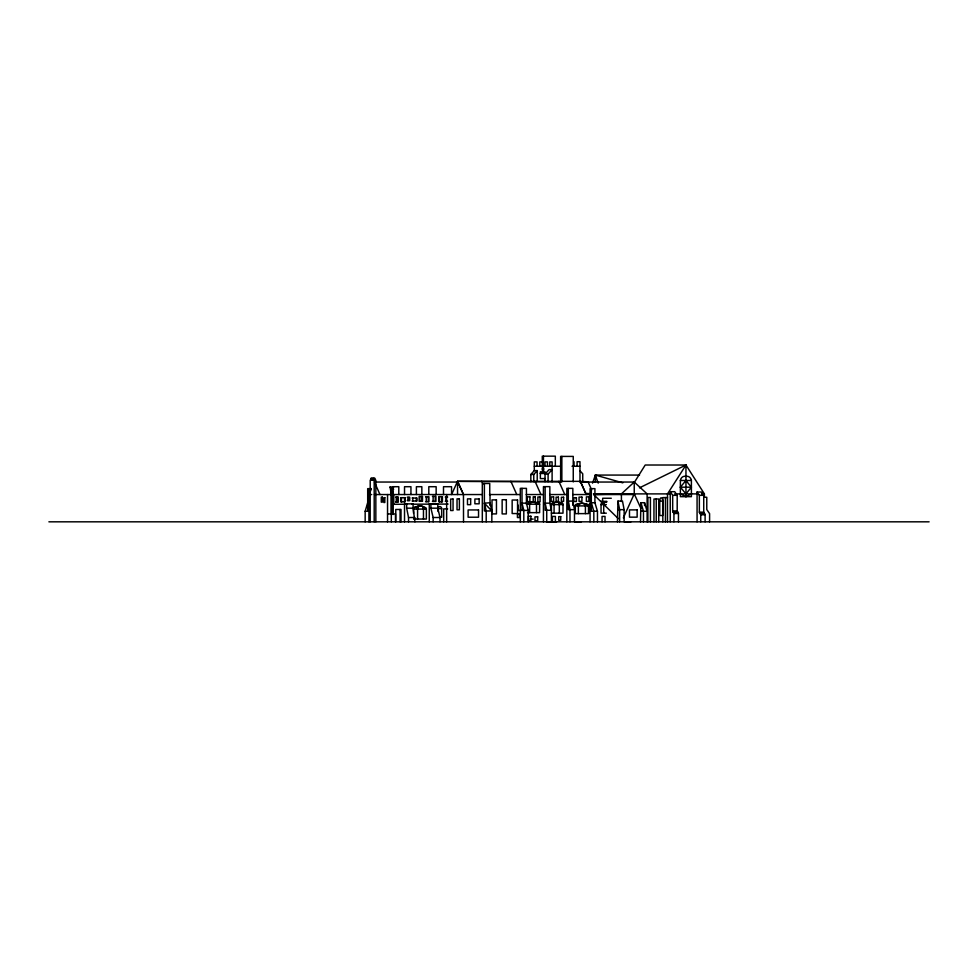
<?xml version="1.0" encoding="UTF-8"?>
<svg xmlns="http://www.w3.org/2000/svg" width="978" height="978" viewBox="0 0 978 978"><rect width="100%" height="100%" fill="white"/><g stroke="black" fill="none" stroke-linecap="round" stroke-linejoin="round"><path stroke-width="1.47" d="M617.436 521.824L617.962 501.091L622.485 501.091L624.135 509.66L624.135 521.824M640.492 521.824L640.945 502.716L644.563 502.716L647.081 511.249M602.534 501.335L602.705 498.254L611.299 498.254M365.161 521.824L365.161 511.249L367.691 502.716M592.534 483.144L595.37 475.076L639.526 475.076M371.383 489L368.926 494.55L371.689 494.55M623.365 517.827L634.245 493.89L634.245 482.044L584.575 482.044M634.233 482.594L645.211 465.015L685.957 465.015L704.392 493.89L704.392 497.264M680.37 493.89L685.957 496.665L685.957 465.015L667.509 493.89L667.509 521.824M691.397 487.191L685.957 493.89L680.37 487.191L685.957 480.491L691.397 487.191L680.37 487.191M530.834 481.641L530.834 474.464L534.294 470.589L534.294 461.897L537.069 461.897L537.069 466.261M533.768 481.641L533.768 474.464L537.215 470.589L534.294 470.589M548.096 474.134L552.105 469.623L549.061 469.623L545.052 474.134L548.096 474.134L548.096 481.677M685.957 496.665L691.397 493.89M639.478 487.851L685.957 465.015M486.2 521.824L486.2 510.956L484.391 503.181L490.027 502.753L491.836 510.956L491.836 521.824M587.741 494.012L590.785 493.927M618.328 518.67L593.683 494.55L621.397 493.89L634.245 482.044L647.106 493.89L647.106 521.824M575.443 521.824L581.384 521.763M625.089 521.824L631.018 521.763M405.833 504.245L393.07 504.306L393.755 504.306L393.755 494.55M411.872 504.22L448.12 504.061M703.732 512.166L699.356 512.166L700.749 514.538L705.114 514.514L703.732 512.166L703.732 495.32L701.434 492.02L697.07 492.02L699.356 495.32L699.356 512.166L700.749 514.514L705.114 514.514L705.114 521.824M542.179 461.897L539.795 461.897L539.795 466.261M534.294 466.261L560.724 466.261M572.032 466.261L579.978 466.261M540.369 473.291L545.052 473.291M540.369 473.474L545.052 473.474M530.834 474.464L533.768 474.464M545.052 478.584L540.369 478.584L540.369 471.812L545.052 471.812L545.052 481.677M680.37 480.491L691.397 480.491L691.397 496.665L680.37 496.665L680.37 480.491A4.976 4.45 -90 0 1 685.957 476.42A4.914 4.401 -90 0 1 691.397 480.491M374.452 482.044L458.315 482.044M390.075 486.983L393.657 486.983L391.31 489.244L391.31 494.55L390.075 486.983L391.31 489.244L393.657 489.244M371.347 488.645L367.691 488.645L367.691 511.249L365.173 511.249M670.236 521.824L670.236 491.689L674.747 491.689L677.192 495.32L677.192 510.932L678.451 513.364L678.451 521.824M593.389 493.89L670.37 493.89M674.661 493.89L697.167 493.89M701.507 493.89L704.392 493.89M374.452 494.55L482.313 494.55M489.465 494.55L520.308 494.55M526.188 494.55L543.438 494.55M549.648 494.55L566.837 494.55M572.839 494.55L590.064 494.55M593.683 494.55L634.209 494.55L633.915 493.89M670.236 491.689L672.681 495.32L677.192 495.32M699.356 495.32L703.732 495.32M432.435 496.347L435.919 496.347L435.919 501.445L432.435 501.445M425.564 496.751L428.951 496.751L428.951 501.702L425.564 501.702M395.564 497.093L398.303 497.093L398.303 502.069L395.564 502.069M445.234 497.081L447.679 497.081M407.239 497.301L409.721 497.301L409.721 500.589L407.239 500.589M703.695 497.264L706.776 497.264L706.776 509.55L709.588 513.633L709.588 521.824M667.509 497.57L662.827 497.57L662.827 521.824M412.105 498.046L417.007 498.046L417.007 500.993L412.105 500.993M445.234 501.225L447.679 501.225M659.759 501.139L662.705 501.139L662.705 515.516L659.759 515.516L659.759 501.139A3.362 1.479 -90 0 1 661.238 497.79A3.362 1.479 -90 0 1 662.705 501.139M600.785 501.396L606.763 501.335M597.46 521.824L597.46 511.249L594.917 502.716L591.311 502.716L593.817 511.249L593.842 521.824M528.218 521.824L528.218 510.418L526.433 503.157L522.02 503.157L523.805 510.418L523.805 521.824M545.149 486.641L545.149 510.247L551.421 510.247L549.844 503.157L545.149 503.157L546.726 510.247L546.726 521.824M526.494 504.196A2.653 2.347 -90 0 1 529.624 504.196A4.45 3.949 -90 0 1 536.482 504.196A1.76 1.565 -90 0 1 538.047 502.435A1.76 1.565 -90 0 1 539.611 504.196A13.289 11.785 -90 0 0 536.482 502.521A13.289 11.785 90 0 0 529.624 502.521A13.289 11.785 -90 0 0 526.494 504.196L539.611 504.196L539.611 512.643L527.533 512.643M606.336 504.587L601.042 504.587L601.042 513.169L606.336 513.169M406.665 503.866L406.665 508.181L413.083 508.181L414.953 521.824M430.907 503.866L430.907 508.181L437.789 508.181L440.027 517.509L440.027 521.824M438.034 511.531L438.034 508.67L441.689 508.67L441.689 517.252L439.244 517.252M447.667 508.89L443.694 508.89L443.694 521.824M574.489 521.824L574.489 509.66L568.316 509.66L568.316 488.364M617.962 509.66L624.135 509.66M521.69 510.43L517.998 510.43L517.998 504.978M528.218 510.418L522.02 510.418L522.02 488.364M677.192 510.932L672.681 510.932L672.681 495.32M597.46 511.249L591.311 511.249L591.311 488.645M640.945 511.249L647.106 511.249M673.304 512.142L677.827 512.142M551.396 513.169L563.01 513.169L563.01 504.587A2.078 1.846 -90 0 0 561.164 502.496A2.078 1.846 -90 0 0 559.318 504.587A2.958 2.628 -90 0 0 556.69 501.628A2.958 2.628 -90 0 0 554.074 504.587A1.516 1.345 -90 0 0 552.729 503.071A1.516 1.345 -90 0 0 551.396 504.587L551.421 521.824M673.928 513.364L678.451 513.364L673.928 513.413L672.681 510.932L673.928 513.364L673.928 521.824M700.052 513.34L704.417 513.34M387.545 513.939L395.479 513.939L395.479 521.824M406.665 508.181L408.535 517.509L414.953 517.509M430.907 508.181L433.144 517.509L440.027 517.509M413.56 519.049L426.359 519.049L426.359 509.073A1.626 1.443 -90 0 0 424.904 507.448A1.626 1.443 -90 0 0 423.462 509.073A3.313 2.934 -90 0 0 420.528 505.76A3.313 2.934 -90 0 0 417.582 509.073A2.274 2.005 -90 0 0 415.577 506.812A2.274 2.005 -90 0 0 413.56 509.073L413.56 513.352M530.015 519.098L533.169 519.098M48.9 521.824L929.1 521.824M546.568 521.824L556.641 521.836M560.822 481.897L457.545 481.335L451.579 494.55L451.543 486.702L443.499 486.702L443.499 494.55M582.081 482.007L588.157 482.044M590.822 493.719L585.675 493.377L580.357 481.335L457.545 481.335L457.545 494.55M595.37 482.313L595.37 475.076L622.815 482.851M484.391 503.181L491.836 510.956L484.391 510.956L484.391 483.487M579.978 470.821L582.729 473.792L582.729 481.396M640.981 508.523L634.245 493.89L621.397 493.89L621.433 501.518M463.523 494.55L457.545 481.335L463.462 494.55L463.523 521.824M586.274 494.55L580.357 481.335L588.071 481.848L591.653 489.941M558.878 481.335L564.795 494.55M535.039 481.335L540.944 494.55M510.883 481.335L516.787 494.55M481.751 481.335L482.936 483.988M375.063 483.438L379.977 494.55M595.37 475.076L598.206 483.144M640.945 502.716L643.463 511.249L643.487 521.824M617.962 501.091L619.624 509.66L619.624 521.824M574.489 509.66L572.839 501.091L568.316 501.091L569.978 509.66L569.978 521.824M700.749 514.538L700.749 521.824M697.07 492.02L697.07 521.824M665.443 497.57L665.443 521.824M658.744 521.824L658.744 499.012L653.952 499.012L653.952 521.824M656.238 499.012L656.238 521.824M650.419 521.824L650.419 497.496L647.901 497.496L647.901 521.824M644.563 502.716L644.563 505.565M605.027 521.824L605.027 516.421L602.057 516.421L602.057 521.824M603.719 502.631L603.719 513.169M594.917 502.716L594.917 488.645L590.064 488.645L590.064 521.824M589.257 504.196L589.257 512.643M585.406 503.841A11.381 10.098 90 0 1 588.475 505.895L575.308 505.895A1.736 1.54 -90 0 1 576.849 504.159A1.736 1.54 -90 0 1 578.377 505.895A4.267 3.79 -90 0 1 585.406 505.895A1.736 1.54 -90 0 1 586.947 504.159A1.736 1.54 -90 0 1 588.475 505.895L588.475 513.621L575.308 513.621L575.308 505.895A11.381 10.098 -90 0 1 585.406 503.841L585.406 513.621M579.978 482.362L579.978 461.714L577.093 461.714L577.093 466.261M578.377 503.841L578.377 513.621M574.025 461.714L574.025 466.261M573.255 481.897L573.255 456.408L560.626 456.408L560.626 482.264M572.839 505.369L572.839 488.364L566.837 488.364L566.837 521.824M561.849 456.408L561.849 481.897M559.318 502.252L559.318 513.169M555.382 521.824L555.382 516.421L552.411 516.421L552.411 521.824M555.333 466.261L555.333 456.164L542.277 456.164L542.277 466.616M554.074 502.631L554.074 513.169M552.105 481.689L552.105 461.897L549.795 461.897L549.795 466.261M549.844 503.157L549.844 486.641L543.438 486.641L543.438 521.824M547.472 466.261L547.472 461.897L545.003 461.897L545.003 466.261M543.462 456.164L543.462 466.616M537.215 470.589L537.215 481.176M536.482 502.521L536.482 512.643M529.624 502.521L529.624 512.643M526.433 503.157L526.433 488.364L520.308 488.364L520.308 521.824M490.027 494.55L490.027 505.492M489.746 494.55L489.746 483.487L482.313 483.487L482.313 521.824M446.653 494.55L446.653 521.824M445.919 497.081L445.919 501.225M441.726 496.628L441.726 501.873M439.525 496.628L439.525 501.873M437.789 508.181L437.789 503.866L429.269 503.866L429.269 521.824M436.151 494.55L436.151 486.702L428.804 486.702L428.804 494.55M435.234 496.347L435.234 501.445M433.12 496.347L433.12 501.445M433.144 517.509L433.144 521.824M428.266 496.751L428.266 501.702M426.249 496.751L426.249 501.702M423.462 506.69L423.462 519.049M421.848 494.55L421.848 486.702L416.396 486.702L416.396 494.55M421.787 496.469L421.787 501.298M419.831 496.469L419.831 501.298M417.582 506.225L417.582 519.049M416.322 498.046L416.322 500.993M413.083 508.181L413.083 503.866L404.525 503.866L404.525 521.824M412.789 498.046L412.789 500.993M410.943 494.55L410.943 486.702L404.525 486.702L404.525 494.55M409.036 497.301L409.036 500.589M408.535 517.509L408.535 521.824M407.924 497.301L407.924 500.589M404.513 497.68L404.513 501.885M401.457 497.68L401.457 501.885M401.017 521.824L401.017 509.465L395.772 509.465L395.772 521.824M400.075 509.465L400.075 521.824M398.792 494.55L398.792 486.702L393.07 486.702L393.07 514.526M397.618 497.093L397.618 502.069M396.249 497.093L396.249 502.069M392.447 490.601L392.447 493.364M392.422 494.55L392.422 514.245M391.31 513.939L391.31 521.824M391.017 494.55L391.017 513.939M387.545 494.55L387.545 521.824M375.845 521.824L375.845 480.125L373.278 480.125L373.278 478.303M374.929 480.125L374.929 478.303L372.801 478.303L372.801 480.125M374.44 478.303L374.44 480.125M374.195 480.125L374.195 521.824M371.395 478.266L371.395 480.125L373.046 480.125L373.046 478.266L370.919 478.266L370.919 480.125L370.21 480.125L370.21 521.824M368.926 488.645L368.926 521.824M438.034 508.67A2.066 1.822 -90 0 1 439.856 506.616A2.066 1.822 -90 0 1 441.689 508.67M606.849 501.946A9.474 8.399 -90 0 0 601.042 504.587A1.516 1.345 -90 0 1 602.375 503.071A1.516 1.345 -90 0 1 603.719 504.587A2.958 2.628 -90 0 1 606.336 501.628M422.472 496.469L419.146 496.469L419.146 501.298L422.472 501.298L422.472 496.469M442.411 496.628L438.841 496.628L438.841 501.873L442.411 501.873L442.411 496.628M535.259 496.763L533.218 496.763L533.218 501.946L535.259 501.946L535.259 496.763M529.893 496.873L527.313 496.873L527.313 501.567L529.893 501.567L529.893 496.873M540.076 496.983L537.863 496.983L537.863 501.861L540.076 501.861L540.076 496.983M553.597 496.91L551.14 496.91L551.14 501.396L553.597 501.396L553.597 496.91M588.866 496.848L586.372 496.848L586.372 501.396L588.866 501.396L588.866 496.848M382.337 497.13L381.286 497.13L381.286 502.142L382.337 502.142L382.337 497.13M558.389 497.142L556.091 497.142L556.091 501.323L558.389 501.323L558.389 497.142M581.934 497.105L579.037 497.105L579.037 501.359L581.934 501.359L581.934 497.105M563.597 497.252L561.36 497.252L561.36 501.335L563.597 501.335L563.597 497.252M384.819 497.668L383.816 497.668L383.816 502.509L384.819 502.509L384.819 497.668M405.198 497.68L400.772 497.68L400.772 501.885L405.198 501.885L405.198 497.68M576.397 497.765L573.829 497.765L573.829 501.506L576.397 501.506L576.397 497.765M459.379 498.841L457.032 498.841L457.032 509.819L459.379 509.819L459.379 498.841M453.058 499.049L450.65 499.049L450.65 510.54L453.058 510.54L453.058 499.049M470.662 498.866L467.484 498.866L467.484 504.672L470.662 504.672L470.662 498.866M479.147 499L474.88 499L474.88 503.804L479.147 503.804L479.147 499M506.335 499.721L502.142 499.721L502.142 513.927L506.335 513.927L506.335 499.721M496.457 499.88L492.007 499.88L492.007 513.902L496.457 513.902L496.457 499.88M517.558 500.015L512.154 500.015L512.154 513.548L517.558 513.548L517.558 500.015M563.01 504.587L551.396 504.587A9.474 8.399 -90 0 1 563.01 504.587M426.359 509.073L413.56 509.073A9.682 8.582 -90 0 1 426.359 509.073M478.548 509.941L468.107 509.941L468.107 517.215L478.548 517.215L478.548 509.941M637.143 509.893L629.477 509.893L629.477 517.154L637.143 517.154L637.143 509.893M519.428 513.902L517.423 513.902L517.423 517.558L519.428 517.558L519.428 513.902M530.883 516.225L528.389 516.225L528.389 520.773L530.883 520.773L530.883 516.225M560.749 516.629L558.744 516.629L558.744 520.284L560.749 520.284L560.749 516.629M537.68 516.849L534.978 516.849L534.978 520.761L537.68 520.761L537.68 516.849M543.548 470.284A1.736 0.807 -90 0 0 543.181 467.374A1.736 0.807 -90 0 0 542.203 469.501A1.736 0.807 -90 0 0 543.548 470.284"/></g></svg>
